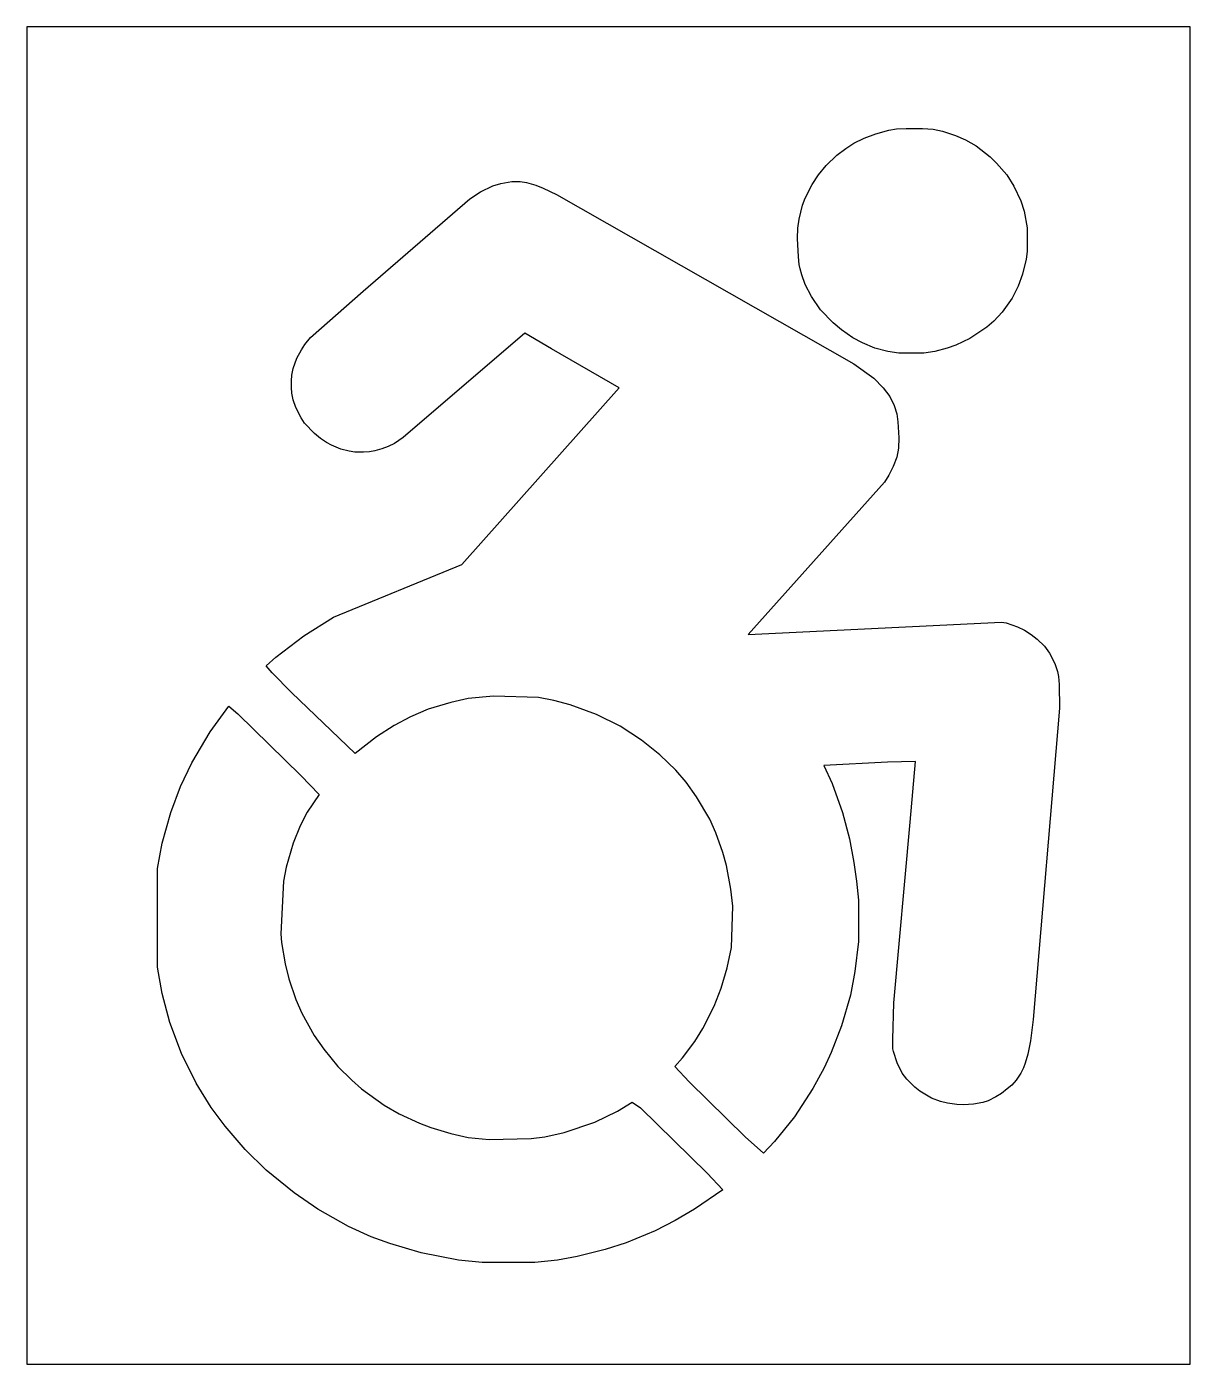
# Model space of a CAD drawing. Header units: inches. Extents: x 0 to 40, y 0 to 46.
import ezdxf

# ---------------------------------------------------------------- set-up
doc = ezdxf.new("R2010")
doc.units = ezdxf.units.IN
doc.header["$MEASUREMENT"] = 0
doc.layers.add('CUT', color=1, linetype='Continuous')

msp = doc.modelspace()

# ---------------------------------------------------------------- linework, layer by layer
at = {"layer": 'CUT'}
for points in [[(0, 0), (40, 0), (40, 46), (0, 46)], [(33.69, 40.902), (33.934, 40.514), (34.173, 40.014), (34.295, 39.657), (34.388, 39.083), (34.388, 38.274), (34.358, 38.009), (34.235, 37.494), (34.083, 37.078), (33.874, 36.666), (33.532, 36.181), (33.247, 35.872), (33.006, 35.666), (32.421, 35.273), (31.944, 35.051), (31.642, 34.941), (31.214, 34.83), (30.838, 34.769), (29.982, 34.769), (29.606, 34.83), (29.156, 34.948), (28.73, 35.127), (28.4, 35.302), (28.005, 35.575), (27.727, 35.817), (27.288, 36.269), (26.977, 36.725), (26.767, 37.137), (26.645, 37.465), (26.584, 37.672), (26.555, 37.826), (26.527, 38.083), (26.502, 38.715), (26.507, 39.068), (26.552, 39.377), (26.675, 39.862), (26.767, 40.103), (27.007, 40.573), (27.22, 40.902), (27.485, 41.225), (27.854, 41.586), (28.154, 41.817), (28.43, 41.996), (28.79, 42.172), (29.186, 42.321), (29.636, 42.438), (29.896, 42.485), (30.233, 42.5), (30.797, 42.5), (31.157, 42.477), (31.484, 42.409), (31.935, 42.262), (32.27, 42.114), (32.636, 41.905), (33.117, 41.527), (33.335, 41.314)], [(28.43, 34.404), (29.121, 33.909), (29.446, 33.587), (29.668, 33.278), (29.819, 32.979), (29.909, 32.692), (29.951, 32.413), (29.987, 31.861), (29.972, 31.508), (29.909, 31.2), (29.787, 30.871), (29.637, 30.577), (29.484, 30.337), (24.806, 25.094), (33.512, 25.527), (33.677, 25.495), (34.064, 25.361), (34.307, 25.244), (34.535, 25.098), (34.733, 24.942), (34.987, 24.694), (35.166, 24.454), (35.347, 24.096), (35.431, 23.831), (35.469, 23.651), (35.498, 23.375), (35.5, 22.566), (34.599, 11.859), (34.509, 11.124), (34.415, 10.668), (34.325, 10.359), (34.265, 10.196), (34.174, 10.016), (34.021, 9.775), (33.863, 9.602), (33.711, 9.469), (33.512, 9.316), (33.322, 9.196), (33.051, 9.064), (32.866, 9.004), (32.551, 8.942), (32.201, 8.92), (31.976, 8.928), (31.649, 8.974), (31.409, 9.033), (31.104, 9.153), (30.708, 9.39), (30.528, 9.532), (30.254, 9.805), (30.101, 10.016), (29.922, 10.369), (29.8, 10.756), (29.781, 10.847), (29.775, 10.95), (29.774, 11.168), (29.812, 12.432), (30.368, 18.639), (30.551, 20.734), (29.591, 20.708), (27.399, 20.591), (27.686, 19.978), (28.046, 18.977), (28.287, 18.066), (28.44, 17.257), (28.53, 16.609), (28.59, 15.962), (28.59, 14.536), (28.47, 13.506), (28.317, 12.697), (28.016, 11.638), (27.654, 10.721), (27.413, 10.192), (27.024, 9.486), (26.39, 8.51), (25.704, 7.657), (25.334, 7.26), (24.699, 7.826), (22.769, 9.716), (22.283, 10.235), (22.549, 10.54), (22.97, 11.099), (23.243, 11.545), (23.633, 12.31), (23.875, 12.933), (24.085, 13.639), (24.224, 14.33), (24.269, 15.756), (24.209, 16.345), (24.055, 17.154), (23.935, 17.595), (23.693, 18.276), (23.483, 18.747), (23.03, 19.517), (22.669, 20.017), (22.31, 20.434), (21.77, 20.958), (21.129, 21.466), (20.403, 21.94), (19.592, 22.35), (18.686, 22.676), (18.115, 22.823), (17.589, 22.929), (16.042, 22.973), (15.17, 22.899), (14.585, 22.764), (13.804, 22.529), (13.198, 22.263), (12.627, 21.969), (12.021, 21.584), (11.286, 21), (9.099, 23.101), (8.438, 23.777), (8.236, 24.017), (8.566, 24.319), (9.527, 25.05), (10.544, 25.693), (14.953, 27.505), (20.362, 33.586), (18.035, 34.92), (17.128, 35.46), (12.938, 31.879), (12.641, 31.664), (12.428, 31.56), (12.204, 31.478), (11.968, 31.417), (11.783, 31.382), (11.58, 31.371), (11.276, 31.371), (11.081, 31.398), (10.799, 31.477), (10.48, 31.61), (10.305, 31.699), (10.098, 31.834), (9.888, 32.006), (9.554, 32.366), (9.431, 32.548), (9.252, 32.901), (9.16, 33.17), (9.112, 33.402), (9.097, 33.593), (9.097, 33.821), (9.112, 34.012), (9.16, 34.244), (9.282, 34.602), (9.441, 34.892), (9.561, 35.07), (9.76, 35.313), (11.57, 36.909), (15.236, 40.081), (15.601, 40.319), (16.022, 40.524), (16.297, 40.614), (16.673, 40.676), (16.958, 40.676), (17.183, 40.644), (17.499, 40.556), (17.755, 40.452), (18.21, 40.231)], [(9.636, 18.982), (9.397, 18.512), (9.155, 17.918), (8.914, 17.095), (8.821, 16.609), (8.731, 14.8), (8.761, 14.506), (8.881, 13.771), (9.005, 13.256), (9.245, 12.55), (9.456, 12.075), (9.877, 11.31), (10.21, 10.834), (10.695, 10.246), (11.171, 9.77), (11.51, 9.473), (12.291, 8.914), (12.807, 8.617), (13.498, 8.295), (13.894, 8.146), (14.585, 7.94), (15.17, 7.804), (15.892, 7.731), (17.338, 7.769), (17.811, 7.824), (18.475, 7.969), (19.532, 8.324), (20.313, 8.706), (20.812, 9.018), (21.099, 8.817), (23.39, 6.574), (23.936, 5.995), (22.962, 5.331), (22.296, 4.945), (21.605, 4.593), (20.608, 4.179), (19.887, 3.944), (18.926, 3.709), (18.25, 3.574), (17.469, 3.5), (15.651, 3.5), (14.84, 3.574), (13.563, 3.827), (12.482, 4.15), (11.846, 4.387), (11.065, 4.739), (10.008, 5.331), (9.197, 5.89), (8.235, 6.679), (7.514, 7.385), (6.82, 8.187), (6.34, 8.834), (5.826, 9.663), (5.316, 10.692), (4.924, 11.756), (4.653, 12.756), (4.5, 13.653), (4.5, 17.051), (4.653, 17.918), (4.954, 18.977), (5.286, 19.865), (5.677, 20.688), (6.31, 21.752), (6.943, 22.632), (7.259, 22.365), (9.42, 20.252), (10.048, 19.591)]]:
    msp.add_lwpolyline(points, close=True, dxfattribs=at)

doc.saveas('drawing.dxf')
